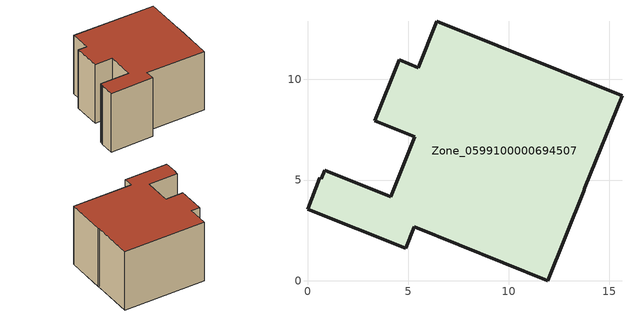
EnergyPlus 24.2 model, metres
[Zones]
Zone_0599100000694507
 floor ground (C_G): 0.85,5.48 4.14,4.17 5.32,7.15 3.34,7.94 4.55,10.97 5.51,10.58 6.43,12.89 15.63,9.19 13.79,4.62 13.72,4.46 11.93,0 5.31,2.69 4.88,1.61 0,3.55 0.62,5.11 0.69,5.07 z0.93
 wall outside (C_F): 5.51,10.58 4.55,10.97 3.34,7.94 5.32,7.15 4.14,4.17 0.85,5.48 0.69,5.07 0.62,5.11 0,3.55 4.88,1.61 5.31,2.69 11.93,0 13.72,4.46 13.79,4.62 15.63,9.19 6.43,12.89 5.51,10.58 z0.93:8.41
 roof outside (C_R): 4.14,4.17 0.85,5.48 0.69,5.07 0.62,5.11 0,3.55 4.88,1.61 5.31,2.69 11.93,0 13.72,4.46 13.79,4.62 15.63,9.19 6.43,12.89 5.51,10.58 4.55,10.97 3.34,7.94 5.32,7.15 z8.41
[BUILDING]
Pand.0599100000694507: North Axis=0; Terrain=City; Loads Convergence Tolerance Value=0.04; Temperature Convergence Tolerance Value=0.4; Solar Distribution=FullExterior; Maximum Number of Warmup Days=25; Minimum Number of Warmup Days=1
[Site:Location]
Rotterdam.The.Hague.AP_ZH_NLD Design_Conditions: Latitude=51.96; Longitude=4.45; Time Zone=1; Elevation=-4.5
[SITE:GROUNDTEMPERATURE:BUILDINGSURFACE]
18, 18, 18, 18, 18, 18, 18, 18, 18, 18, 18, 18
[MATERIAL] Thermal Absorptance=0.9; Solar Absorptance=0.7; Visible Absorptance=0.7
Name | Roughness | Thickness | Conductivity | Density | Specific Heat
G.TC.1946 | MediumSmooth | 0.15 | 1 | 540 | 1210
F.TC.1946 | Rough | 0.3 | 0.857143 | 1920 | 840
R.TC.1946 | MediumRough | 0.2 | 0.909091 | 1500 | 1000
[CONSTRUCTION]
C_G: G.TC.1946
C_F: F.TC.1946
C_R: R.TC.1946
[ZONE]
Zone_0599100000694507: Type=1; Multiplier=1; Ceiling Height=Autocalculate; Volume=Autocalculate; Floor Area=autocalculate; Part of Total Floor Area=Yes
[ZONEINFILTRATION:DESIGNFLOWRATE]
Infil_Zone_0599100000694507: Zone or ZoneList or Space or SpaceList=Zone_0599100000694507; Schedule=AlwaysOn; Design Flow Rate Calculation Method=Flow/Area; Flow Rate per Floor Area=0.003; Constant Term Coefficient=1; Temperature Term Coefficient=0; Velocity Term Coefficient=0; Velocity Squared Term Coefficient=0
[HVACTEMPLATE:ZONE:IDEALLOADSAIRSYSTEM]
Zone_0599100000694507: Maximum Heating Supply Air Temperature=50; Minimum Cooling Supply Air Temperature=13; Maximum Heating Supply Air Humidity Ratio=0.0156; Minimum Cooling Supply Air Humidity Ratio=0.0077; Heating Limit=NoLimit; Cooling Limit=NoLimit; Dehumidification Control Type=ConstantSensibleHeatRatio; Cooling Sensible Heat Ratio=0.7; Dehumidification Setpoint=60; Humidification Control Type=None; Humidification Setpoint=30; Outdoor Air Method=None; Outdoor Air Flow Rate per Person=0.00944; Outdoor Air Flow Rate per Zone Floor Area=0; Outdoor Air Flow Rate per Zone=0; Demand Controlled Ventilation Type=None; Outdoor Air Economizer Type=NoEconomizer; Heat Recovery Type=None; Sensible Heat Recovery Effectiveness=0.7; Latent Heat Recovery Effectiveness=0.65
[ZONECONTROL:THERMOSTAT]
ThermostatControl_Zone_0599100000694507: Zone or ZoneList=Zone_0599100000694507; Control Type Schedule=DualSetpointControlType; Control 1=Thermostat_Zone_0599100000694507; Temperature Difference Between Cutout And Setpoint=0
[THERMOSTATSETPOINT:DUALSETPOINT]
Thermostat_Zone_0599100000694507: Heating Setpoint Temperature Schedule=HeatingSetpoint_Zone_0599100000694507; Cooling Setpoint Temperature Schedule=CoolingSetpoint_Zone_0599100000694507
[SCHEDULE:COMPACT]
HeatingSetpoint_Zone_0599100000694507: Through: 12/31, For: AllDays, Until: 24:00, 21
CoolingSetpoint_Zone_0599100000694507: Through: 12/31, For: AllDays, Until: 24:00, 24
DualSetpointControlType: Through: 12/31, For: AllDays, Until: 24:00, 4
AlwaysOn: Through: 12/31, For: AllDays, Until: 24:00, 1
